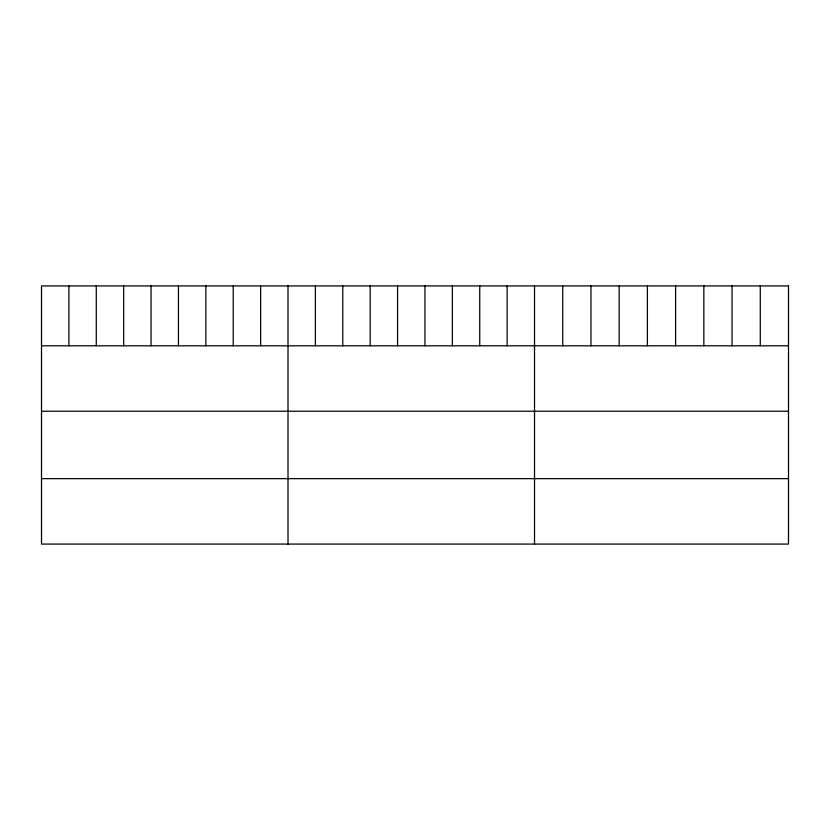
<?xml version="1.0" encoding="UTF-8"?>
<svg xmlns="http://www.w3.org/2000/svg" width="830" height="830" viewBox="0 0 830 830"><rect width="100%" height="100%" fill="white"/><g stroke="black" fill="none" stroke-linecap="round" stroke-linejoin="round"><path stroke-width="1.25" d="M41.5 345.788L788.5 345.788M41.5 411.224L788.5 411.224M41.5 478.64L788.5 478.64M760.28 285.925L760.28 345.788M732.06 285.925L732.06 345.788M703.84 285.925L703.84 345.788M675.62 285.925L675.62 345.788M647.4 285.925L647.4 345.788M619.18 285.925L619.18 345.788M590.96 285.925L590.96 345.788M562.74 285.925L562.74 345.788M534.52 285.925L534.52 544.075M507.13 285.925L507.13 345.788M479.74 285.925L479.74 345.788M452.35 285.925L452.35 345.788M424.96 285.925L424.96 345.788M397.57 285.925L397.57 345.788M370.18 285.925L370.18 345.788M342.79 285.925L342.79 345.788M315.4 285.925L315.4 345.788M288.01 285.925L288.01 544.075M260.62 285.925L260.62 345.788M233.23 285.925L233.23 345.788M205.84 285.925L205.84 345.788M178.45 285.925L178.45 345.788M151.06 285.925L151.06 345.788M123.67 285.925L123.67 345.788M96.28 285.925L96.28 345.788M68.89 285.925L68.89 345.788M788.5 285.925L41.5 285.925L41.5 544.075L788.5 544.075L788.5 285.925"/></g></svg>
